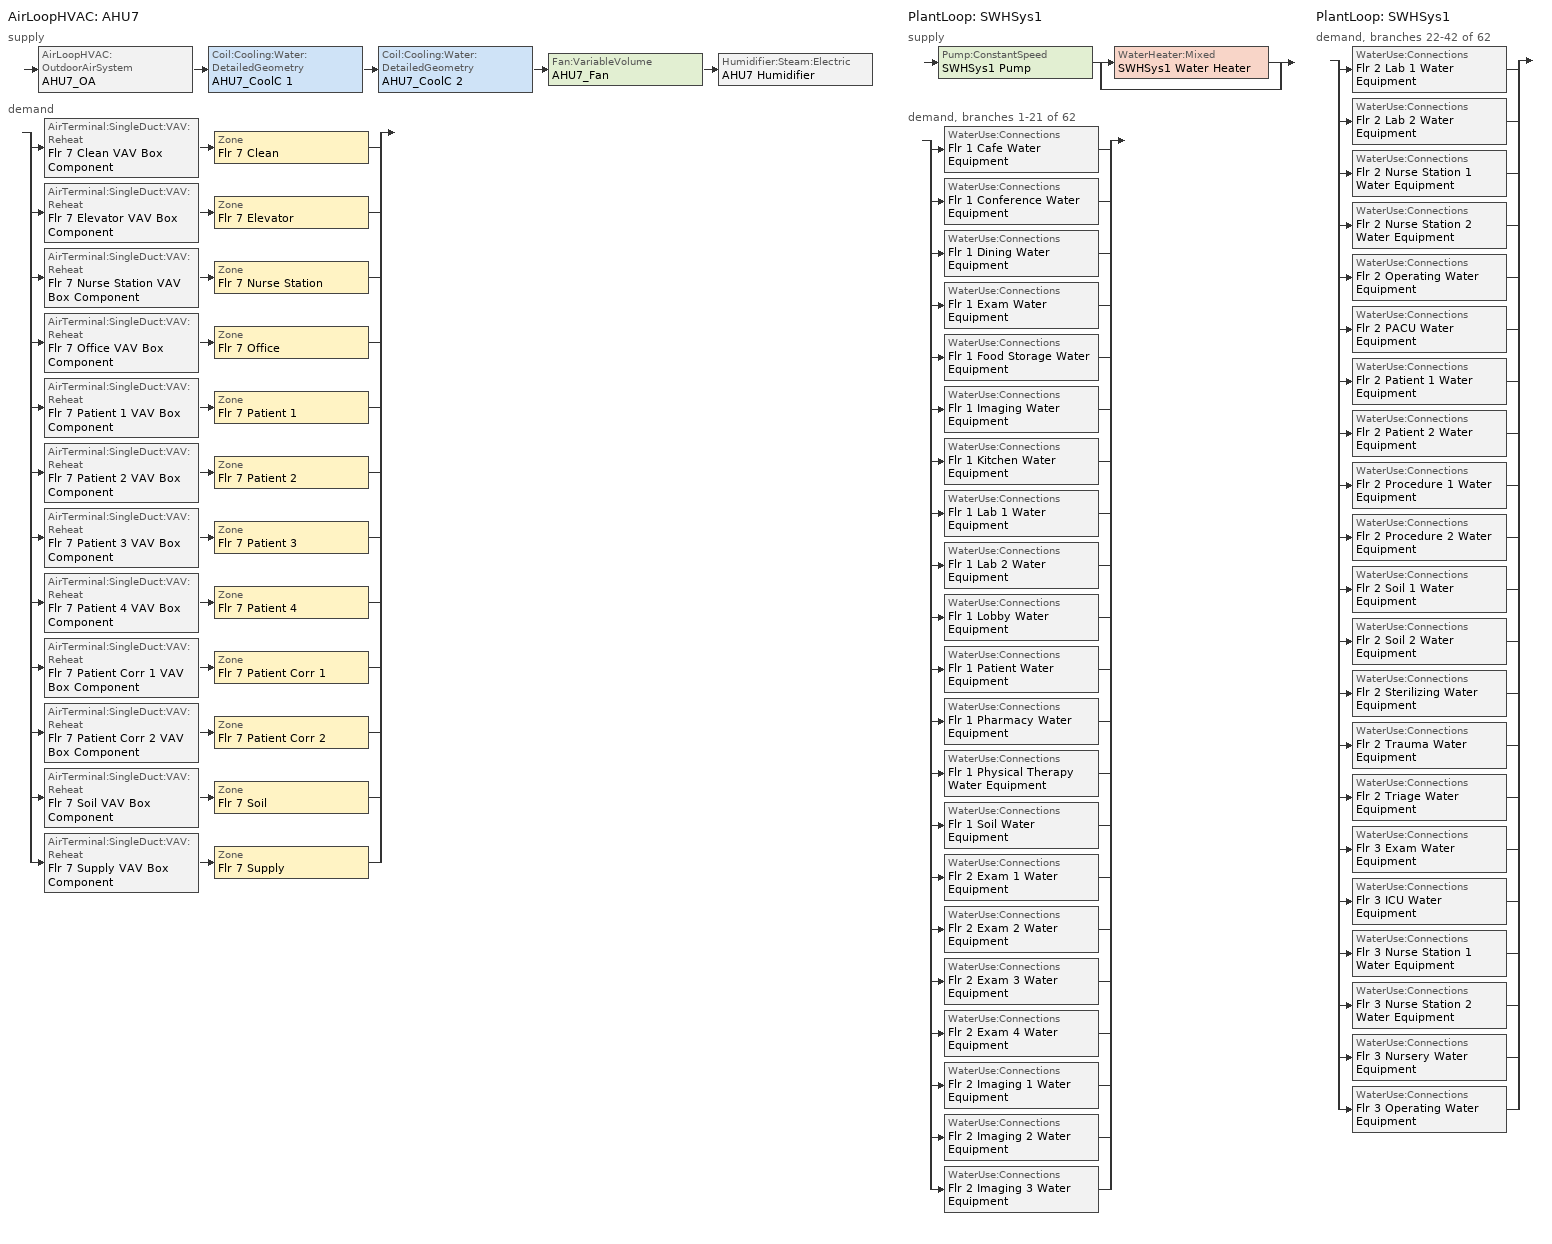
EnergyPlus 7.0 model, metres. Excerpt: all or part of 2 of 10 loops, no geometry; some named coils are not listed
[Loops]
AirLoopHVAC 'AHU7'
 supply: AirLoopHVAC:OutdoorAirSystem 'AHU7_OA' > Coil:Cooling:Water:DetailedGeometry 'AHU7_CoolC 1' > Coil:Cooling:Water:DetailedGeometry 'AHU7_CoolC 2' > Fan:VariableVolume 'AHU7_Fan' > Humidifier:Steam:Electric 'AHU7 Humidifier'
 demand: split
  | AirTerminal:SingleDuct:VAV:Reheat 'Flr 7 Clean VAV Box Component' > Zone 'Flr 7 Clean'
  | AirTerminal:SingleDuct:VAV:Reheat 'Flr 7 Elevator VAV Box Component' > Zone 'Flr 7 Elevator'
  | AirTerminal:SingleDuct:VAV:Reheat 'Flr 7 Nurse Station VAV Box Component' > Zone 'Flr 7 Nurse Station'
  | AirTerminal:SingleDuct:VAV:Reheat 'Flr 7 Office VAV Box Component' > Zone 'Flr 7 Office'
  | AirTerminal:SingleDuct:VAV:Reheat 'Flr 7 Patient 1 VAV Box Component' > Zone 'Flr 7 Patient 1'
  | AirTerminal:SingleDuct:VAV:Reheat 'Flr 7 Patient 2 VAV Box Component' > Zone 'Flr 7 Patient 2'
  | AirTerminal:SingleDuct:VAV:Reheat 'Flr 7 Patient 3 VAV Box Component' > Zone 'Flr 7 Patient 3'
  | AirTerminal:SingleDuct:VAV:Reheat 'Flr 7 Patient 4 VAV Box Component' > Zone 'Flr 7 Patient 4'
  | AirTerminal:SingleDuct:VAV:Reheat 'Flr 7 Patient Corr 1 VAV Box Component' > Zone 'Flr 7 Patient Corr 1'
  | AirTerminal:SingleDuct:VAV:Reheat 'Flr 7 Patient Corr 2 VAV Box Component' > Zone 'Flr 7 Patient Corr 2'
  | AirTerminal:SingleDuct:VAV:Reheat 'Flr 7 Soil VAV Box Component' > Zone 'Flr 7 Soil'
  | AirTerminal:SingleDuct:VAV:Reheat 'Flr 7 Supply VAV Box Component' > Zone 'Flr 7 Supply'
PlantLoop 'SWHSys1'
 supply: Pump:ConstantSpeed 'SWHSys1 Pump' > split
  | WaterHeater:Mixed 'SWHSys1 Water Heater'
  | bypass
 demand, branches 1-21 of 62: split
  | WaterUse:Connections 'Flr 1 Cafe Water Equipment'
  | WaterUse:Connections 'Flr 1 Conference Water Equipment'
  | WaterUse:Connections 'Flr 1 Dining Water Equipment'
  | WaterUse:Connections 'Flr 1 Exam Water Equipment'
  | WaterUse:Connections 'Flr 1 Food Storage Water Equipment'
  | WaterUse:Connections 'Flr 1 Imaging Water Equipment'
  | WaterUse:Connections 'Flr 1 Kitchen Water Equipment'
  | WaterUse:Connections 'Flr 1 Lab 1 Water Equipment'
  | WaterUse:Connections 'Flr 1 Lab 2 Water Equipment'
  | WaterUse:Connections 'Flr 1 Lobby Water Equipment'
  | WaterUse:Connections 'Flr 1 Patient Water Equipment'
  | WaterUse:Connections 'Flr 1 Pharmacy Water Equipment'
  | WaterUse:Connections 'Flr 1 Physical Therapy Water Equipment'
  | WaterUse:Connections 'Flr 1 Soil Water Equipment'
  | WaterUse:Connections 'Flr 2 Exam 1 Water Equipment'
  | WaterUse:Connections 'Flr 2 Exam 2 Water Equipment'
  | WaterUse:Connections 'Flr 2 Exam 3 Water Equipment'
  | WaterUse:Connections 'Flr 2 Exam 4 Water Equipment'
  | WaterUse:Connections 'Flr 2 Imaging 1 Water Equipment'
  | WaterUse:Connections 'Flr 2 Imaging 2 Water Equipment'
  | WaterUse:Connections 'Flr 2 Imaging 3 Water Equipment'
PlantLoop 'SWHSys1'
 demand, branches 22-42 of 62: split
  | WaterUse:Connections 'Flr 2 Lab 1 Water Equipment'
  | WaterUse:Connections 'Flr 2 Lab 2 Water Equipment'
  | WaterUse:Connections 'Flr 2 Nurse Station 1 Water Equipment'
  | WaterUse:Connections 'Flr 2 Nurse Station 2 Water Equipment'
  | WaterUse:Connections 'Flr 2 Operating Water Equipment'
  | WaterUse:Connections 'Flr 2 PACU Water Equipment'
  | WaterUse:Connections 'Flr 2 Patient 1 Water Equipment'
  | WaterUse:Connections 'Flr 2 Patient 2 Water Equipment'
  | WaterUse:Connections 'Flr 2 Procedure 1 Water Equipment'
  | WaterUse:Connections 'Flr 2 Procedure 2 Water Equipment'
  | WaterUse:Connections 'Flr 2 Soil 1 Water Equipment'
  | WaterUse:Connections 'Flr 2 Soil 2 Water Equipment'
  | WaterUse:Connections 'Flr 2 Sterilizing Water Equipment'
  | WaterUse:Connections 'Flr 2 Trauma Water Equipment'
  | WaterUse:Connections 'Flr 2 Triage Water Equipment'
  | WaterUse:Connections 'Flr 3 Exam Water Equipment'
  | WaterUse:Connections 'Flr 3 ICU Water Equipment'
  | WaterUse:Connections 'Flr 3 Nurse Station 1 Water Equipment'
  | WaterUse:Connections 'Flr 3 Nurse Station 2 Water Equipment'
  | WaterUse:Connections 'Flr 3 Nursery Water Equipment'
  | WaterUse:Connections 'Flr 3 Operating Water Equipment'
[Sizing:Zone] Zone Cooling Design Supply Air Temperature {C}=14; Zone Heating Design Supply Air Temperature {C}=30; Zone Cooling Design Supply Air Humidity Ratio {kg-H20/kg-air}=0.0085; Zone Heating Design Supply Air Humidity Ratio {kg-H20/kg-air}=0.008; Cooling Minimum Air Flow Fraction=0; Heating Design Air Flow Method {Flow/Zone | DesignDay}=DesignDay; Heating Design Air Flow Rate=0; Design Zone Air Distribution Effectiveness in Cooling Mode=1; Design Zone Air Distribution Effectiveness in Heating Mode=1
Name | Design Specification Outdoor Air Object | Cooling Design Air Flow Method {Flow/Zone | DesignDay | DesignDayWithLimit} | Cooling Minimum Air Flow
Flr 7 Clean | Flr 7 Clean OA Design Spec | DesignDayWithLimit | 0.137258
Flr 7 Elevator | Flr 7 Elevator OA Design Spec | DesignDay
Flr 7 Nurse Station | Flr 7 Nurse Station OA Design Spec | DesignDay
Flr 7 Office | Flr 7 Office OA Design Spec | DesignDay
Flr 7 Patient 1 | Flr 7 Patient 1 OA Design Spec | DesignDayWithLimit | 0.786579
Flr 7 Patient 2 | Flr 7 Patient 2 OA Design Spec | DesignDayWithLimit | 0.786579
Flr 7 Patient 3 | Flr 7 Patient 3 OA Design Spec | DesignDayWithLimit | 0.621397
Flr 7 Patient 4 | Flr 7 Patient 4 OA Design Spec | DesignDayWithLimit | 0.621397
Flr 7 Patient Corr 1 | Flr 7 Patient Corr 1 OA Design Spec | DesignDayWithLimit | 0.431373
Flr 7 Patient Corr 2 | Flr 7 Patient Corr 2 OA Design Spec | DesignDayWithLimit | 0.431373
Flr 7 Soil | Flr 7 Soil OA Design Spec | DesignDayWithLimit | 0.746464
Flr 7 Supply | Flr 7 Supply OA Design Spec | DesignDayWithLimit | 0.949432
[DesignSpecification:OutdoorAir] Outdoor Air Flow Air Changes per Hour {1/hr}=0
Name | Outdoor Air Method | Outdoor Air Flow Per Person {m3/s-person} | Outdoor Air Flow Per Zone Floor Area {m3/s-m2} | Outdoor Air Flow Per Zone {m3/s}
Flr 7 Clean OA Design Spec; Flr 7 Elevator OA Design Spec; Flr 7 Nurse Station OA Design Spec; Flr 7 Office OA Design Spec; Flr 7 Soil OA Design Spec | Sum | 0.00236 | 0.000305 | 0
Flr 7 Patient 1 OA Design Spec; Flr 7 Patient 2 OA Design Spec | Flow/Zone | 0 | 0 | 0.707921
Flr 7 Patient 3 OA Design Spec; Flr 7 Patient 4 OA Design Spec | Flow/Zone | 0 | 0 | 0.559258
Flr 7 Patient Corr 1 OA Design Spec; Flr 7 Patient Corr 2 OA Design Spec | Flow/Zone | 0 | 0 | 0.0947534
Flr 7 Supply OA Design Spec | Flow/Zone | 0 | 0 | 0.208549
[ZoneControl:Thermostat] Control Type Schedule=Dual Zone Control Type Sched
Name | Zone | Control 1
Flr 7 Clean Thermostat | Flr 7 Clean | Flr 7 Clean DualSPSched
Flr 7 Elevator Thermostat | Flr 7 Elevator | Flr 7 Elevator DualSPSched
Flr 7 Nurse Station Thermostat | Flr 7 Nurse Station | Flr 7 Nurse Station DualSPSched
Flr 7 Office Thermostat | Flr 7 Office | Flr 7 Office DualSPSched
Flr 7 Patient 1 Thermostat | Flr 7 Patient 1 | Flr 7 Patient 1 DualSPSched
Flr 7 Patient 2 Thermostat | Flr 7 Patient 2 | Flr 7 Patient 2 DualSPSched
Flr 7 Patient 3 Thermostat | Flr 7 Patient 3 | Flr 7 Patient 3 DualSPSched
Flr 7 Patient 4 Thermostat | Flr 7 Patient 4 | Flr 7 Patient 4 DualSPSched
Flr 7 Patient Corr 1 Thermostat | Flr 7 Patient Corr 1 | Flr 7 Patient Corr 1 DualSPSched
Flr 7 Patient Corr 2 Thermostat | Flr 7 Patient Corr 2 | Flr 7 Patient Corr 2 DualSPSched
Flr 7 Soil Thermostat | Flr 7 Soil | Flr 7 Soil DualSPSched
Flr 7 Supply Thermostat | Flr 7 Supply | Flr 7 Supply DualSPSched
[ThermostatSetpoint:DualSetpoint]
Name | Heating Setpoint Temperature Schedule | Cooling Setpoint Temperature Schedule
Flr 7 Clean DualSPSched; Flr 7 Elevator DualSPSched; Flr 7 Nurse Station DualSPSched; Flr 7 Patient 1 DualSPSched; Flr 7 Patient 2 DualSPSched; Flr 7 Patient 3 DualSPSched; Flr 7 Patient 4 DualSPSched; Flr 7 Patient Corr 1 DualSPSched; Flr 7 Patient Corr 2 DualSPSched; Flr 7 Soil DualSPSched; Flr 7 Supply DualSPSched | Heating_Tstat_24_7 | Cooling_Tstat_24_7
Flr 7 Office DualSPSched | Heating_Tstat_Office | Cooling_Tstat_Office
[Zone equipment]
Flr 7 Clean: Flr 7 Clean VAV Box Component
Flr 7 Elevator: Flr 7 Elevator VAV Box Component
Flr 7 Nurse Station: Flr 7 Nurse Station VAV Box Component
Flr 7 Office: Flr 7 Office VAV Box Component
Flr 7 Patient 1: Flr 7 Patient 1 VAV Box Component
Flr 7 Patient 2: Flr 7 Patient 2 VAV Box Component
Flr 7 Patient 3: Flr 7 Patient 3 VAV Box Component
Flr 7 Patient 4: Flr 7 Patient 4 VAV Box Component
Flr 7 Patient Corr 1: Flr 7 Patient Corr 1 VAV Box Component
Flr 7 Patient Corr 2: Flr 7 Patient Corr 2 VAV Box Component
Flr 7 Soil: Flr 7 Soil VAV Box Component, Flr 7 Soil Exhaust Fan 1
Flr 7 Supply: Flr 7 Supply VAV Box Component
[AirTerminal:SingleDuct:VAV:Reheat] Availability Schedule=ALWAYS_ON; Maximum Air Flow Rate {m3/s}=AUTOSIZE; Maximum Hot Water or Steam Flow Rate {m3/s}=AUTOSIZE; Minimum Hot Water or Steam Flow Rate {m3/s}=0; Convergence Tolerance=0.001; Damper Heating Action=Reverse; Maximum Flow per Zone Floor Area during Reheat {m3/s-m2}=AUTOCALCULATE; Maximum Flow Fraction During Reheat=AUTOCALCULATE; Maximum Reheat Air Temperature {C}=50
Name | Zone Minimum Air Flow Input Method | Minimum Air Flow Fraction Schedule | Reheat Coil | Constant Minimum Air Flow Fraction
Flr 7 Clean VAV Box Component | Scheduled | VAV_BOX_SCH | Flr 7 Clean VAV Box Reheat Coil
Flr 7 Elevator VAV Box Component | Constant |  | Flr 7 Elevator VAV Box Reheat Coil | 0.3
Flr 7 Nurse Station VAV Box Component | Constant |  | Flr 7 Nurse Station VAV Box Reheat Coil | 0.3
Flr 7 Office VAV Box Component | Constant |  | Flr 7 Office VAV Box Reheat Coil | 0.3
Flr 7 Patient 1 VAV Box Component | Constant |  | Flr 7 Patient 1 VAV Box Reheat Coil | 1
Flr 7 Patient 2 VAV Box Component | Constant |  | Flr 7 Patient 2 VAV Box Reheat Coil | 1
Flr 7 Patient 3 VAV Box Component | Constant |  | Flr 7 Patient 3 VAV Box Reheat Coil | 1
Flr 7 Patient 4 VAV Box Component | Constant |  | Flr 7 Patient 4 VAV Box Reheat Coil | 1
Flr 7 Patient Corr 1 VAV Box Component | Constant |  | Flr 7 Patient Corr 1 VAV Box Reheat Coil | 1
Flr 7 Patient Corr 2 VAV Box Component | Constant |  | Flr 7 Patient Corr 2 VAV Box Reheat Coil | 1
Flr 7 Soil VAV Box Component | Scheduled | VAV_BOX_SCH | Flr 7 Soil VAV Box Reheat Coil
Flr 7 Supply VAV Box Component | Scheduled | VAV_BOX_SCH | Flr 7 Supply VAV Box Reheat Coil
[WaterUse:Connections]
Name | Water Use Equipment 1
Flr 1 Cafe Water Equipment | Flr 1 Cafe Water Equipment
Flr 1 Conference Water Equipment | Flr 1 Conference Water Equipment
Flr 1 Dining Water Equipment | Flr 1 Dining Water Equipment
Flr 1 Exam Water Equipment | Flr 1 Exam Water Equipment
Flr 1 Food Storage Water Equipment | Flr 1 Food Storage Water Equipment
Flr 1 Imaging Water Equipment | Flr 1 Imaging Water Equipment
Flr 1 Kitchen Water Equipment | Flr 1 Kitchen Water Equipment
Flr 1 Lab 1 Water Equipment | Flr 1 Lab 1 Water Equipment
Flr 1 Lab 2 Water Equipment | Flr 1 Lab 2 Water Equipment
Flr 1 Lobby Water Equipment | Flr 1 Lobby Water Equipment
Flr 1 Patient Water Equipment | Flr 1 Patient Water Equipment
Flr 1 Pharmacy Water Equipment | Flr 1 Pharmacy Water Equipment
Flr 1 Physical Therapy Water Equipment | Flr 1 Physical Therapy Water Equipment
Flr 1 Soil Water Equipment | Flr 1 Soil Water Equipment
Flr 2 Exam 1 Water Equipment | Flr 2 Exam 1 Water Equipment
Flr 2 Exam 2 Water Equipment | Flr 2 Exam 2 Water Equipment
Flr 2 Exam 3 Water Equipment | Flr 2 Exam 3 Water Equipment
Flr 2 Exam 4 Water Equipment | Flr 2 Exam 4 Water Equipment
Flr 2 Imaging 1 Water Equipment | Flr 2 Imaging 1 Water Equipment
Flr 2 Imaging 2 Water Equipment | Flr 2 Imaging 2 Water Equipment
Flr 2 Imaging 3 Water Equipment | Flr 2 Imaging 3 Water Equipment
Flr 2 Lab 1 Water Equipment | Flr 2 Lab 1 Water Equipment
Flr 2 Lab 2 Water Equipment | Flr 2 Lab 2 Water Equipment
Flr 2 Nurse Station 1 Water Equipment | Flr 2 Nurse Station 1 Water Equipment
Flr 2 Nurse Station 2 Water Equipment | Flr 2 Nurse Station 2 Water Equipment
Flr 2 Operating Water Equipment | Flr 2 Operating Water Equipment
Flr 2 PACU Water Equipment | Flr 2 PACU Water Equipment
Flr 2 Patient 1 Water Equipment | Flr 2 Patient 1 Water Equipment
Flr 2 Patient 2 Water Equipment | Flr 2 Patient 2 Water Equipment
Flr 2 Procedure 1 Water Equipment | Flr 2 Procedure 1 Water Equipment
Flr 2 Procedure 2 Water Equipment | Flr 2 Procedure 2 Water Equipment
Flr 2 Soil 1 Water Equipment | Flr 2 Soil 1 Water Equipment
Flr 2 Soil 2 Water Equipment | Flr 2 Soil 2 Water Equipment
Flr 2 Sterilizing Water Equipment | Flr 2 Sterilizing Water Equipment
Flr 2 Trauma Water Equipment | Flr 2 Trauma Water Equipment
Flr 2 Triage Water Equipment | Flr 2 Triage Water Equipment
Flr 3 Exam Water Equipment | Flr 3 Exam Water Equipment
Flr 3 ICU Water Equipment | Flr 3 ICU Water Equipment
Flr 3 Nurse Station 1 Water Equipment | Flr 3 Nurse Station 1 Water Equipment
Flr 3 Nurse Station 2 Water Equipment | Flr 3 Nurse Station 2 Water Equipment
Flr 3 Nursery Water Equipment | Flr 3 Nursery Water Equipment
Flr 3 Operating Water Equipment | Flr 3 Operating Water Equipment
[WaterUse:Equipment]
Name | Peak Flow Rate {m3/s} | Flow Rate Fraction Schedule | Target Temperature Schedule | Hot Water Supply Temperature Schedule Name  {C} | Zone | Sensible Fraction Schedule | Latent Fraction Schedule
Flr 1 Cafe Water Equipment | 0.000160163 | DINING_OCC_SCH | Flr 1 Cafe Water Equipment Temp Sched | Flr 1 Cafe Water Equipment Hot Supply Temp Sched | Flr 1 Cafe | Flr 1 Cafe Water Equipment Sensible fract sched | Flr 1 Cafe Water Equipment Latent fract sched
Flr 1 Conference Water Equipment | 6.14151e-05 | OFFICE_OCC_SCH | Flr 1 Conference Water Equipment Temp Sched | Flr 1 Conference Water Equipment Hot Supply Temp Sched | Flr 1 Conference | Flr 1 Conference Water Equipment Sensible fract sched | Flr 1 Conference Water Equipment Latent fract sched
Flr 1 Dining Water Equipment | 0.000137286 | DINING_OCC_SCH | Flr 1 Dining Water Equipment Temp Sched | Flr 1 Dining Water Equipment Hot Supply Temp Sched | Flr 1 Dining | Flr 1 Dining Water Equipment Sensible fract sched | Flr 1 Dining Water Equipment Latent fract sched
Flr 1 Exam Water Equipment | 5.25976e-06 | OFFICE_OCC_SCH | Flr 1 Exam Water Equipment Temp Sched | Flr 1 Exam Water Equipment Hot Supply Temp Sched | Flr 1 Exam | Flr 1 Exam Water Equipment Sensible fract sched | Flr 1 Exam Water Equipment Latent fract sched
Flr 1 Food Storage Water Equipment | 0.00013985 | KITCHEN_SWH_SCH | Flr 1 Food Storage Water Equipment Temp Sched | Flr 1 Food Storage Water Equipment Hot Supply Temp Sched | Flr 1 Food Storage | Flr 1 Food Storage Water Equipment Sensible fract sched | Flr 1 Food Storage Water Equipment Latent fract sched
Flr 1 Imaging Water Equipment | 6.05458e-06 | 24_7_OCC_SCH | Flr 1 Imaging Water Equipment Temp Sched | Flr 1 Imaging Water Equipment Hot Supply Temp Sched | Flr 1 Imaging | Flr 1 Imaging Water Equipment Sensible fract sched | Flr 1 Imaging Water Equipment Latent fract sched
Flr 1 Kitchen Water Equipment | 0.00013985 | KITCHEN_SWH_SCH | Flr 1 Kitchen Water Equipment Temp Sched | Flr 1 Kitchen Water Equipment Hot Supply Temp Sched | Flr 1 Kitchen | Flr 1 Kitchen Water Equipment Sensible fract sched | Flr 1 Kitchen Water Equipment Latent fract sched
Flr 1 Lab 1 Water Equipment | 7.96655e-06 | 24_7_OCC_SCH | Flr 1 Lab 1 Water Equipment Temp Sched | Flr 1 Lab 1 Water Equipment Hot Supply Temp Sched | Flr 1 Lab 1 | Flr 1 Lab 1 Water Equipment Sensible fract sched | Flr 1 Lab 1 Water Equipment Latent fract sched
Flr 1 Lab 2 Water Equipment | 1.9518e-05 | 24_7_OCC_SCH | Flr 1 Lab 2 Water Equipment Temp Sched | Flr 1 Lab 2 Water Equipment Hot Supply Temp Sched | Flr 1 Lab 2 | Flr 1 Lab 2 Water Equipment Sensible fract sched | Flr 1 Lab 2 Water Equipment Latent fract sched
Flr 1 Lobby Water Equipment | 1.49055e-05 | 24_7_OCC_SCH | Flr 1 Lobby Water Equipment Temp Sched | Flr 1 Lobby Water Equipment Hot Supply Temp Sched | Flr 1 Lobby | Flr 1 Lobby Water Equipment Sensible fract sched | Flr 1 Lobby Water Equipment Latent fract sched
Flr 1 Patient Water Equipment | 1.93478e-05 | PATIENT_SWH_SCH | Flr 1 Patient Water Equipment Temp Sched | Flr 1 Patient Water Equipment Hot Supply Temp Sched | Flr 1 Patient | Flr 1 Patient Water Equipment Sensible fract sched | Flr 1 Patient Water Equipment Latent fract sched
Flr 1 Pharmacy Water Equipment | 1.1979e-05 | 24_7_OCC_SCH | Flr 1 Pharmacy Water Equipment Temp Sched | Flr 1 Pharmacy Water Equipment Hot Supply Temp Sched | Flr 1 Pharmacy | Flr 1 Pharmacy Water Equipment Sensible fract sched | Flr 1 Pharmacy Water Equipment Latent fract sched
Flr 1 Physical Therapy Water Equipment | 9.82276e-06 | OFFICE_OCC_SCH | Flr 1 Physical Therapy Water Equipment Temp Sched | Flr 1 Physical Therapy Water Equipment Hot Supply Temp Sched | Flr 1 Physical Therapy | Flr 1 Physical Therapy Water Equipment Sensible fract sched | Flr 1 Physical Therapy Water Equipment Latent fract sched
Flr 1 Soil Water Equipment | 1.91197e-06 | 24_7_OCC_SCH | Flr 1 Soil Water Equipment Temp Sched | Flr 1 Soil Water Equipment Hot Supply Temp Sched | Flr 1 Soil | Flr 1 Soil Water Equipment Sensible fract sched | Flr 1 Soil Water Equipment Latent fract sched
Flr 2 Exam 1 Water Equipment | 8.36779e-06 | OFFICE_OCC_SCH | Flr 2 Exam 1 Water Equipment Temp Sched | Flr 2 Exam 1 Water Equipment Hot Supply Temp Sched | Flr 2 Exam 1 | Flr 2 Exam 1 Water Equipment Sensible fract sched | Flr 2 Exam 1 Water Equipment Latent fract sched
Flr 2 Exam 2 Water Equipment | 2.68965e-06 | OFFICE_OCC_SCH | Flr 2 Exam 2 Water Equipment Temp Sched | Flr 2 Exam 2 Water Equipment Hot Supply Temp Sched | Flr 2 Exam 2 | Flr 2 Exam 2 Water Equipment Sensible fract sched | Flr 2 Exam 2 Water Equipment Latent fract sched
Flr 2 Exam 3 Water Equipment | 8.06894e-06 | OFFICE_OCC_SCH | Flr 2 Exam 3 Water Equipment Temp Sched | Flr 2 Exam 3 Water Equipment Hot Supply Temp Sched | Flr 2 Exam 3 | Flr 2 Exam 3 Water Equipment Sensible fract sched | Flr 2 Exam 3 Water Equipment Latent fract sched
Flr 2 Exam 4 Water Equipment | 7.96933e-06 | OFFICE_OCC_SCH | Flr 2 Exam 4 Water Equipment Temp Sched | Flr 2 Exam 4 Water Equipment Hot Supply Temp Sched | Flr 2 Exam 4 | Flr 2 Exam 4 Water Equipment Sensible fract sched | Flr 2 Exam 4 Water Equipment Latent fract sched
Flr 2 Imaging 1 Water Equipment | 9.20136e-06 | 24_7_OCC_SCH | Flr 2 Imaging 1 Water Equipment Temp Sched | Flr 2 Imaging 1 Water Equipment Hot Supply Temp Sched | Flr 2 Imaging 1 | Flr 2 Imaging 1 Water Equipment Sensible fract sched | Flr 2 Imaging 1 Water Equipment Latent fract sched
Flr 2 Imaging 2 Water Equipment | 1.35431e-05 | 24_7_OCC_SCH | Flr 2 Imaging 2 Water Equipment Temp Sched | Flr 2 Imaging 2 Water Equipment Hot Supply Temp Sched | Flr 2 Imaging 2 | Flr 2 Imaging 2 Water Equipment Sensible fract sched | Flr 2 Imaging 2 Water Equipment Latent fract sched
Flr 2 Imaging 3 Water Equipment | 1.59331e-05 | 24_7_OCC_SCH | Flr 2 Imaging 3 Water Equipment Temp Sched | Flr 2 Imaging 3 Water Equipment Hot Supply Temp Sched | Flr 2 Imaging 3 | Flr 2 Imaging 3 Water Equipment Sensible fract sched | Flr 2 Imaging 3 Water Equipment Latent fract sched
Flr 2 Lab 1 Water Equipment | 9.08187e-06 | 24_7_OCC_SCH | Flr 2 Lab 1 Water Equipment Temp Sched | Flr 2 Lab 1 Water Equipment Hot Supply Temp Sched | Flr 2 Lab 1 | Flr 2 Lab 1 Water Equipment Sensible fract sched | Flr 2 Lab 1 Water Equipment Latent fract sched
Flr 2 Lab 2 Water Equipment | 1.35431e-05 | 24_7_OCC_SCH | Flr 2 Lab 2 Water Equipment Temp Sched | Flr 2 Lab 2 Water Equipment Hot Supply Temp Sched | Flr 2 Lab 2 | Flr 2 Lab 2 Water Equipment Sensible fract sched | Flr 2 Lab 2 Water Equipment Latent fract sched
Flr 2 Nurse Station 1 Water Equipment | 1.28774e-06 | 24_7_OCC_SCH | Flr 2 Nurse Station 1 Water Equipment Temp Sched | Flr 2 Nurse Station 1 Water Equipment Hot Supply Temp Sched | Flr 2 Nurse Station 1 | Flr 2 Nurse Station 1 Water Equipment Sensible fract sched | Flr 2 Nurse Station 1 Water Equipment Latent fract sched
Flr 2 Nurse Station 2 Water Equipment | 3.99299e-06 | 24_7_OCC_SCH | Flr 2 Nurse Station 2 Water Equipment Temp Sched | Flr 2 Nurse Station 2 Water Equipment Hot Supply Temp Sched | Flr 2 Nurse Station 2 | Flr 2 Nurse Station 2 Water Equipment Sensible fract sched | Flr 2 Nurse Station 2 Water Equipment Latent fract sched
Flr 2 Operating Water Equipment | 0.000128353 | 24_7_OCC_SCH | Flr 2 Operating Water Equipment Temp Sched | Flr 2 Operating Water Equipment Hot Supply Temp Sched | Flr 2 Operating | Flr 2 Operating Water Equipment Sensible fract sched | Flr 2 Operating Water Equipment Latent fract sched
Flr 2 PACU Water Equipment | 8.06894e-06 | 24_7_OCC_SCH | Flr 2 PACU Water Equipment Temp Sched | Flr 2 PACU Water Equipment Hot Supply Temp Sched | Flr 2 PACU | Flr 2 PACU Water Equipment Sensible fract sched | Flr 2 PACU Water Equipment Latent fract sched
Flr 2 Patient 1 Water Equipment | 1.93478e-05 | PATIENT_SWH_SCH | Flr 2 Patient 1 Water Equipment Temp Sched | Flr 2 Patient 1 Water Equipment Hot Supply Temp Sched | Flr 2 Patient 1 | Flr 2 Patient 1 Water Equipment Sensible fract sched | Flr 2 Patient 1 Water Equipment Latent fract sched
Flr 2 Patient 2 Water Equipment | 1.93478e-05 | PATIENT_SWH_SCH | Flr 2 Patient 2 Water Equipment Temp Sched | Flr 2 Patient 2 Water Equipment Hot Supply Temp Sched | Flr 2 Patient 2 | Flr 2 Patient 2 Water Equipment Sensible fract sched | Flr 2 Patient 2 Water Equipment Latent fract sched
Flr 2 Procedure 1 Water Equipment | 1.00379e-05 | OFFICE_OCC_SCH | Flr 2 Procedure 1 Water Equipment Temp Sched | Flr 2 Procedure 1 Water Equipment Hot Supply Temp Sched | Flr 2 Procedure 1 | Flr 2 Procedure 1 Water Equipment Sensible fract sched | Flr 2 Procedure 1 Water Equipment Latent fract sched
Flr 2 Procedure 2 Water Equipment | 5.41725e-06 | OFFICE_OCC_SCH | Flr 2 Procedure 2 Water Equipment Temp Sched | Flr 2 Procedure 2 Water Equipment Hot Supply Temp Sched | Flr 2 Procedure 2 | Flr 2 Procedure 2 Water Equipment Sensible fract sched | Flr 2 Procedure 2 Water Equipment Latent fract sched
Flr 2 Soil 1 Water Equipment | 1.92392e-06 | 24_7_OCC_SCH | Flr 2 Soil 1 Water Equipment Temp Sched | Flr 2 Soil 1 Water Equipment Hot Supply Temp Sched | Flr 2 Soil 1 | Flr 2 Soil 1 Water Equipment Sensible fract sched | Flr 2 Soil 1 Water Equipment Latent fract sched
Flr 2 Soil 2 Water Equipment | 1.27465e-06 | 24_7_OCC_SCH | Flr 2 Soil 2 Water Equipment Temp Sched | Flr 2 Soil 2 Water Equipment Hot Supply Temp Sched | Flr 2 Soil 2 | Flr 2 Soil 2 Water Equipment Sensible fract sched | Flr 2 Soil 2 Water Equipment Latent fract sched
Flr 2 Sterilizing Water Equipment | 0 | 24_7_OCC_SCH | Flr 2 Sterilizing Water Equipment Temp Sched | Flr 2 Sterilizing Water Equipment Hot Supply Temp Sched | Flr 2 Sterilizing | Flr 2 Sterilizing Water Equipment Sensible fract sched | Flr 2 Sterilizing Water Equipment Latent fract sched
Flr 2 Trauma Water Equipment | 1.78451e-05 | 24_7_OCC_SCH | Flr 2 Trauma Water Equipment Temp Sched | Flr 2 Trauma Water Equipment Hot Supply Temp Sched | Flr 2 Trauma | Flr 2 Trauma Water Equipment Sensible fract sched | Flr 2 Trauma Water Equipment Latent fract sched
Flr 2 Triage Water Equipment | 3.48537e-06 | 24_7_OCC_SCH | Flr 2 Triage Water Equipment Temp Sched | Flr 2 Triage Water Equipment Hot Supply Temp Sched | Flr 2 Triage | Flr 2 Triage Water Equipment Sensible fract sched | Flr 2 Triage Water Equipment Latent fract sched
Flr 3 Exam Water Equipment | 5.3793e-06 | OFFICE_OCC_SCH | Flr 3 Exam Water Equipment Temp Sched | Flr 3 Exam Water Equipment Hot Supply Temp Sched | Flr 3 Exam | Flr 3 Exam Water Equipment Sensible fract sched | Flr 3 Exam Water Equipment Latent fract sched
Flr 3 ICU Water Equipment | 4.1839e-06 | 24_7_OCC_SCH | Flr 3 ICU Water Equipment Temp Sched | Flr 3 ICU Water Equipment Hot Supply Temp Sched | Flr 3 ICU | Flr 3 ICU Water Equipment Sensible fract sched | Flr 3 ICU Water Equipment Latent fract sched
Flr 3 Nurse Station 1 Water Equipment | 3.00273e-06 | 24_7_OCC_SCH | Flr 3 Nurse Station 1 Water Equipment Temp Sched | Flr 3 Nurse Station 1 Water Equipment Hot Supply Temp Sched | Flr 3 Nurse Station 1 | Flr 3 Nurse Station 1 Water Equipment Sensible fract sched | Flr 3 Nurse Station 1 Water Equipment Latent fract sched
Flr 3 Nurse Station 2 Water Equipment | 2.3958e-06 | 24_7_OCC_SCH | Flr 3 Nurse Station 2 Water Equipment Temp Sched | Flr 3 Nurse Station 2 Water Equipment Hot Supply Temp Sched | Flr 3 Nurse Station 2 | Flr 3 Nurse Station 2 Water Equipment Sensible fract sched | Flr 3 Nurse Station 2 Water Equipment Latent fract sched
Flr 3 Nursery Water Equipment | 1.97241e-06 | 24_7_OCC_SCH | Flr 3 Nursery Water Equipment Temp Sched | Flr 3 Nursery Water Equipment Hot Supply Temp Sched | Flr 3 Nursery | Flr 3 Nursery Water Equipment Sensible fract sched | Flr 3 Nursery Water Equipment Latent fract sched
Flr 3 Operating Water Equipment | 1.19862e-05 | 24_7_OCC_SCH | Flr 3 Operating Water Equipment Temp Sched | Flr 3 Operating Water Equipment Hot Supply Temp Sched | Flr 3 Operating | Flr 3 Operating Water Equipment Sensible fract sched | Flr 3 Operating Water Equipment Latent fract sched
[Fan:ZoneExhaust]
Flr 7 Soil Exhaust Fan 1: Availability Schedule=Hours_of_operation; Fan Efficiency=0.5; Pressure Rise {Pa}=187; Maximum Flow Rate {m3/s} [*******]=0.7079
[AirLoopHVAC]
AHU7: Design Supply Air Flow Rate {m3/s}=AUTOSIZE
[Controller:WaterCoil] Control Variable {Temperature | HumidityRatio | TemperatureAndHumidityRatio | Flow}=TemperatureAndHumidityRatio; Action {Normal | Reverse}=Reverse; Actuator Variable {Flow}=Flow; Maximum Actuated Flow {m3/s}=AUTOSIZE; Minimum Actuated Flow {m3/s}=0
AHU7_CoolC 1_Controller; AHU7_CoolC 2_Controller
[SetpointManager:Warmest]
AHU7 SAT Setpoint: Control Variable { Temperature | Others}=Temperature; HVAC Air Loop=AHU7; Minimum Setpoint Temperature {deg C}=12.8; Maximum Setpoint Temperature {deg C}=20; Strategy {MaximumTemperature | Others}=MaximumTemperature; Setpoint Node or NodeList=AHU7 Supply Equipment Outlet Node
[SetpointManager:SingleZone:Humidity:Maximum]
Name | Setpoint Node or NodeList
AHU7_CoolC 1 HUMRAT Setpoint | AHU7_CoolC 1-AHU7_CoolC 2Node
AHU7_CoolC 2 HUMRAT Setpoint | AHU7_CoolC 2-AHU7_FanNode
[SetpointManager:MixedAir]
Name | Control Variable {Temperature} | Setpoint Node or NodeList | Control Variable
AHU7_CoolC 1 SAT Manager | Temperature | AHU7_CoolC 1-AHU7_CoolC 2Node
AHU7_CoolC 2 SAT Manager | Temperature | AHU7_CoolC 2-AHU7_FanNode
AHU7 ERV Mixed Air Temp Manager |  | AHU7_OAOutside Air Heat Recovery-AHU7_OA_HeatC 1Node | Temperature
[SetpointManager:SingleZone:Humidity:Minimum]
AHU7 Humidifier HUMRAT Setpoint: Setpoint Node or NodeList=AHU7 Supply Equipment Outlet Node
[Sizing:System]
AHU7: Type Of Load To Size On=SENSIBLE; Design Outdoor Air Flow Rate {m3/s}=AUTOSIZE; Minimum System Air Flow Ratio=1; Preheat Design Temperature {C}=7; Preheat Design Humidity Ratio {kg-H2O/kg-air}=0.008; Precool Design Temperature {C}=12.8; Precool Design Humidity Ratio {kg-H2O/kg-air}=0.008; Central Cooling Design Supply Air Temperature {C}=12.8; Central Heating Design Supply Air Temperature {C}=12.8; Sizing Option {Coincident | NonCoincident}=NonCoincident; 100% Outdoor Air in Cooling {Yes | No}=No; 100% Outdoor Air in Heating {Yes | No}=No; Central Cooling Design Supply Air Humidity Ratio {kg-H2O/kg-air}=0.0085; Central Heating Design Supply Air Humidity Ratio {kg-H2O/kg-air}=0.008; Cooling Design Air Flow Method=DesignDay; Cooling Design Air Flow Rate {m3/s}=0; Heating Design Air Flow Method=DesignDay; Heating Design Air Flow Rate {m3/s}=0; System Outdoor Air Method { ZoneSum | VentilationRateProcedure }=VentilationRateProcedure
[SetpointManager:Scheduled]
SWHSys1 Loop Setpoint Manager: Control Variable {TEMP}=Temperature; Schedule=SWHSys1-Loop-Temp-Schedule; Setpoint Node=SWHSys1 Supply Outlet Node
[Controller:OutdoorAir]
AHU7_OA_Controller: Minimum Outdoor Air Flow Rate {m3/s}=0; Maximum Outdoor Air Flow Rate {m3/s}=AUTOSIZE; Economizer Control Type=NoEconomizer; Economizer Control Action Type=ModulateFlow; Economizer Maximum Limit Dry-Bulb Temperature {C}=28; Economizer Maximum Limit Enthalpy {J/kg}=64000; Economizer Minimum Limit Dry-Bulb Temperature {C}=-100; Lockout Type=NoLockout; Minimum Limit Type=FixedMinimum; Minimum Outdoor Air Schedule=MinOA_Sched; High Humidity Control=No; Heat Recovery Bypass Control Type=BypassWhenOAFlowGreaterThanMinimum
[Coil:Cooling:Water:DetailedGeometry] Availability Schedule=ALWAYS_ON; Maximum Water Flow Rate {m3/s}=AUTOSIZE; Tube Outside Surface Area  {m2}=AUTOSIZE; Total Tube Inside Area {m2}=AUTOSIZE; Fin Surface Area {m2}=AUTOSIZE; Minimum Airflow Area {m2}=AUTOSIZE; Coil Depth {m}=AUTOSIZE; Fin Diameter {m}=AUTOSIZE; Fin Thickness {m}=0.0015; Tube Inside Diameter  {m}=0.01445; Tube Outside Diameter {m}=0.0159; Tube Thermal Conductivity {W/m-K}=386; Fin Thermal Conductivity {W/m-K}=204; Fin Spacing {m}=0.0018; Tube Depth Spacing {m}=0.026; Number of Tube Rows=6; Number of Tubes per Row=AUTOSIZE
AHU7_CoolC 1; AHU7_CoolC 2
[Fan:VariableVolume]
AHU7_Fan: Availability Schedule=HVACOperationSchd; Fan Efficiency=0.7; Pressure Rise {Pa}=1620; Maximum Flow Rate {m3/s}=AUTOSIZE; Fan Power Minimum Flow Rate Input Method {Fraction | FixedFlowRate}=Fraction; Fan Power Minimum Flow Fraction=0.6; Motor Efficiency=0.95; Motor In Airstream Fraction=1; Fan Coefficient 1=0.0407599; Fan Coefficient 2=0.088045; Fan Coefficient 3=-0.0729261; Fan Coefficient 4=0.94374; Fan Coefficient 5=0
[Humidifier:Steam:Electric]
AHU7 Humidifier: Availability Schedule=ALWAYS_ON; Rated Capacity m3/s=0.000372; Rated Power W=1000000; Rated Fan Power W=0; Standby Power W=0
[PlantLoop]
SWHSys1: Fluid Type {WATER}=Water; Loop Equipment Operation Scheme=SWHSys1 Loop Operation Scheme List; Maximum Loop Temperature {C}=60; Minimum Loop Temperature {C}=10; Maximum Loop Flow Rate {m3/s}=AUTOSIZE; Minimum Loop Flow Rate {m3/s}=0; Loop Volume {m3}=AUTOSIZE; Load Distribution Scheme {OPTIMAL | SEQUENTIAL}=Optimal
[Sizing:Plant]
SWHSys1: Loop Type {COOLING | HEATING}=Heating; Design Loop Exit Temperature {C}=60; Design Loop Temperature Difference {C}=5
[PlantEquipmentOperationSchemes]
SWHSys1 Loop Operation Scheme List: Control Scheme 1 Object Type {*******}=PlantEquipmentOperation:HeatingLoad; Control Scheme 1=SWHSys1 Operation Scheme; Control Scheme 1 Schedule=PlantOnSched
[PlantEquipmentOperation:HeatingLoad]
SWHSys1 Operation Scheme: Load Range 1 Lower Limit {W}=0; Load Range 1 Upper Limit {W}=1000000000000000; Priority Control 1 Equipment List=SWHSys1 Equipment List
[PlantEquipmentList]
SWHSys1 Equipment List: SWHSys1 Water Heater
[Pump:ConstantSpeed]
SWHSys1 Pump: Rated Flow Rate {m3/s}=AUTOSIZE; Rated Pump Head {Pa} [179352 Pa = 60 ft]=119563; Rated Power Consumption {W}=AUTOSIZE; Motor Efficiency=0.8; Fraction of Motor Inefficiencies to Fluid Stream=0; Pump Control Type {Continuous | Intermittent}=Intermittent
[WaterHeater:Mixed]
SWHSys1 Water Heater: Tank Volume {m3}=3; Setpoint Temperature Schedule=SWHSys1 Water Heater Setpoint Temperature Schedule Name; Deadband Temperature Difference {deltaC}=2; Maximum Temperature Limit {C}=82.2222; Heater Control Type {Cycle | Modulate}=Cycle; Heater Maximum Capacity {W}=845000; Heater Fuel Type=NATURALGAS; Heater Thermal Efficiency=0.9; Off Cycle Parasitic Fuel Consumption Rate {W}=20; Off Cycle Parasitic Fuel Type=NATURALGAS; Off Cycle Parasitic Heat Fraction To Tank=0.9; On Cycle Parasitic Fuel Type=NATURALGAS; Ambient Temperature Indicator {Schedule | Zone | Outdoors}=SCHEDULE; Ambient Temperature Schedule=SWHSys1 Water Heater Ambient Temperature Schedule Name; Off Cycle Loss Coefficient to Ambient Temperature {W/K}=6; On Cycle Loss Coefficient to Ambient Temperature {W/K}=6; Use Side Effectiveness=1; Source Side Effectiveness=1; Use Side Design Flow Rate=AUTOSIZE; Source Side Design Flow Rate=AUTOSIZE; Indirect Water Heater Recovery Time=1.5
[Schedule:Compact]
Office_Occ_Sch: Fraction, Through: 12/31, For: SummerDesignDay, Until: 06:00, 0, Until: 22:00, 1, Until: 24:00, 0.05, For: WinterDesignDay, Until: 24:00, 0, For: Weekdays, Until: 05:00, 0, Until: 06:00, 0.1, Until: 07:00, 0.2, Until: 12:00, 0.95, Until: 13:00, 0.5, Until: 17:00, 0.95, Until: 19:00, 0.3, Until: 20:00, 0.1, Until: 24:00, 0.05, For: Saturday, Until: 06:00, 0, Until: 08:00, 0.1, Until: 12:00, 0.3, Until: 17:00, 0.1, Until: 24:00, 0, For: AllOtherDays, Until: 24:00, 0
24_7_Occ_Sch: Fraction, Through: 12/31, For: WinterDesignDay, Until: 24:00, 0, For: AllOtherDays, Until: 04:00, 0.4, Until: 06:00, 0.65, Until: 18:00, 0.9, Until: 22:00, 0.65, Until: 24:00, 0.4
Patient_SWH_Sch: Fraction, Through: 12/31, For: WinterDesignDay, Until: 24:00, 0, For: AllOtherDays, Until: 05:00, 0.0133, Until: 06:00, 0.0167, Until: 07:00, 0.02, Until: 09:00, 0.0267, Until: 11:00, 0.15, Until: 12:00, 0.0267, Until: 16:00, 0.0333, Until: 17:00, 0.15, Until: 18:00, 0.0533, Until: 19:00, 0.0467, Until: 20:00, 0.0333, Until: 21:00, 0.03, Until: 22:00, 0.0267, Until: 23:00, 0.0233, Until: 24:00, 0.02
Dining_Occ_Sch: Fraction, Through: 12/31, For: SummerDesignDay, Until: 24:00, 1, For: WinterDesignDay, Until: 24:00, 0, For: AllOtherDays, Until: 01:00, 0.05, Until: 05:00, 0, Until: 06:00, 0.05, Until: 07:00, 0.1, Until: 09:00, 0.4, Until: 10:00, 0.2, Until: 11:00, 0.5, Until: 13:00, 0.8, Until: 14:00, 0.7, Until: 15:00, 0.4, Until: 16:00, 0.2, Until: 17:00, 0.5, Until: 19:00, 0.8, Until: 21:00, 0.5, Until: 22:00, 0.35, Until: 24:00, 0.2
Kitchen_SWH_Sch: Fraction, Through: 12/31, For: WinterDesignDay, Until: 24:00, 0, For: AllOtherDays, Until: 01:00, 0.2, Until: 06:00, 0, Until: 07:00, 0.15, Until: 08:00, 0.6, Until: 09:00, 0.55, Until: 10:00, 0.45, Until: 11:00, 0.4, Until: 12:00, 0.45, Until: 13:00, 0.4, Until: 14:00, 0.35, Until: 17:00, 0.3, Until: 18:00, 0.4, Until: 19:00, 0.55, Until: 20:00, 0.6, Until: 21:00, 0.5, Until: 22:00, 0.55, Until: 23:00, 0.45, Until: 24:00, 0.25
Hours_Of_Operation; HVACOperationSchd; PlantOnSched: On/Off, Through: 12/31, For: AllDays, Until: 24:00, 1
Always_On; MinOA_Sched: Fraction, Through: 12/31, For: AllDays, Until: 24:00, 1
Dual Zone Control Type Sched: Control Type, Through: 12/31, For: AllDays, Until: 24:00, 4
Heating_Tstat_24_7: Temperature, Through: 12/31, For: AllDays, Until: 24:00, 21.1
Cooling_Tstat_24_7: Temperature, Through: 12/31, For: AllDays, Until: 24:00, 22.2
Heating_Tstat_Office: Temperature, Through: 12/31, For: Saturday, Until: 06:00, 18.3, Until: 17:00, 21.1, Until: 24:00, 18.3, For: Sunday, Until: 24:00, 18.3, For: AllOtherDays, Until: 05:00, 18.3, Until: 20:00, 21.1, Until: 24:00, 18.3
Cooling_Tstat_Office: Temperature, Through: 12/31, For: Saturday, Until: 06:00, 25, Until: 17:00, 22.2, Until: 24:00, 25, For: Sunday, Until: 24:00, 25, For: AllOtherDays, Until: 05:00, 25, Until: 20:00, 22.2, Until: 24:00, 25
Flr 1 Cafe Water Equipment Latent fract sched; Flr 1 Conference Water Equipment Latent fract sched; Flr 1 Dining Water Equipment Latent fract sched; Flr 1 Exam Water Equipment Latent fract sched; Flr 1 Food Storage Water Equipment Latent fract sched; Flr 1 Imaging Water Equipment Latent fract sched; Flr 1 Kitchen Water Equipment Latent fract sched; Flr 1 Lab 1 Water Equipment Latent fract sched; Flr 1 Lab 2 Water Equipment Latent fract sched; Flr 1 Lobby Water Equipment Latent fract sched; Flr 1 Patient Water Equipment Latent fract sched; Flr 1 Pharmacy Water Equipment Latent fract sched; Flr 1 Physical Therapy Water Equipment Latent fract sched; Flr 1 Soil Water Equipment Latent fract sched; Flr 2 Exam 1 Water Equipment Latent fract sched; Flr 2 Exam 2 Water Equipment Latent fract sched; Flr 2 Exam 3 Water Equipment Latent fract sched; Flr 2 Exam 4 Water Equipment Latent fract sched; Flr 2 Imaging 1 Water Equipment Latent fract sched; Flr 2 Imaging 2 Water Equipment Latent fract sched; Flr 2 Imaging 3 Water Equipment Latent fract sched; Flr 2 Lab 1 Water Equipment Latent fract sched; Flr 2 Lab 2 Water Equipment Latent fract sched; Flr 2 Nurse Station 1 Water Equipment Latent fract sched; Flr 2 Nurse Station 2 Water Equipment Latent fract sched; Flr 2 Operating Water Equipment Latent fract sched; Flr 2 PACU Water Equipment Latent fract sched; Flr 2 Patient 1 Water Equipment Latent fract sched; Flr 2 Patient 2 Water Equipment Latent fract sched; Flr 2 Procedure 1 Water Equipment Latent fract sched; Flr 2 Procedure 2 Water Equipment Latent fract sched; Flr 2 Soil 1 Water Equipment Latent fract sched; Flr 2 Soil 2 Water Equipment Latent fract sched; Flr 2 Sterilizing Water Equipment Latent fract sched; Flr 2 Trauma Water Equipment Latent fract sched; Flr 2 Triage Water Equipment Latent fract sched; Flr 3 Exam Water Equipment Latent fract sched; Flr 3 ICU Water Equipment Latent fract sched; Flr 3 Nurse Station 1 Water Equipment Latent fract sched; Flr 3 Nurse Station 2 Water Equipment Latent fract sched; Flr 3 Nursery Water Equipment Latent fract sched; Flr 3 Operating Water Equipment Latent fract sched: Through: 12/31, For: AllDays, Until: 24:00, 0.05
Flr 1 Cafe Water Equipment Sensible fract sched; Flr 1 Conference Water Equipment Sensible fract sched; Flr 1 Dining Water Equipment Sensible fract sched; Flr 1 Exam Water Equipment Sensible fract sched; Flr 1 Food Storage Water Equipment Sensible fract sched; Flr 1 Imaging Water Equipment Sensible fract sched; Flr 1 Kitchen Water Equipment Sensible fract sched; Flr 1 Lab 1 Water Equipment Sensible fract sched; Flr 1 Lab 2 Water Equipment Sensible fract sched; Flr 1 Lobby Water Equipment Sensible fract sched; Flr 1 Patient Water Equipment Sensible fract sched; Flr 1 Pharmacy Water Equipment Sensible fract sched; Flr 1 Physical Therapy Water Equipment Sensible fract sched; Flr 1 Soil Water Equipment Sensible fract sched; Flr 2 Exam 1 Water Equipment Sensible fract sched; Flr 2 Exam 2 Water Equipment Sensible fract sched; Flr 2 Exam 3 Water Equipment Sensible fract sched; Flr 2 Exam 4 Water Equipment Sensible fract sched; Flr 2 Imaging 1 Water Equipment Sensible fract sched; Flr 2 Imaging 2 Water Equipment Sensible fract sched; Flr 2 Imaging 3 Water Equipment Sensible fract sched; Flr 2 Lab 1 Water Equipment Sensible fract sched; Flr 2 Lab 2 Water Equipment Sensible fract sched; Flr 2 Nurse Station 1 Water Equipment Sensible fract sched; Flr 2 Nurse Station 2 Water Equipment Sensible fract sched; Flr 2 Operating Water Equipment Sensible fract sched; Flr 2 PACU Water Equipment Sensible fract sched; Flr 2 Patient 1 Water Equipment Sensible fract sched; Flr 2 Patient 2 Water Equipment Sensible fract sched; Flr 2 Procedure 1 Water Equipment Sensible fract sched; Flr 2 Procedure 2 Water Equipment Sensible fract sched; Flr 2 Soil 1 Water Equipment Sensible fract sched; Flr 2 Soil 2 Water Equipment Sensible fract sched; Flr 2 Sterilizing Water Equipment Sensible fract sched; Flr 2 Trauma Water Equipment Sensible fract sched; Flr 2 Triage Water Equipment Sensible fract sched; Flr 3 Exam Water Equipment Sensible fract sched; Flr 3 ICU Water Equipment Sensible fract sched; Flr 3 Nurse Station 1 Water Equipment Sensible fract sched; Flr 3 Nurse Station 2 Water Equipment Sensible fract sched; Flr 3 Nursery Water Equipment Sensible fract sched; Flr 3 Operating Water Equipment Sensible fract sched: Through: 12/31, For: AllDays, Until: 24:00, 0.2
Flr 1 Cafe Water Equipment Temp Sched; Flr 1 Conference Water Equipment Temp Sched; Flr 1 Dining Water Equipment Temp Sched; Flr 1 Exam Water Equipment Temp Sched; Flr 1 Food Storage Water Equipment Temp Sched; Flr 1 Imaging Water Equipment Temp Sched; Flr 1 Kitchen Water Equipment Temp Sched; Flr 1 Lab 1 Water Equipment Temp Sched; Flr 1 Lab 2 Water Equipment Temp Sched; Flr 1 Lobby Water Equipment Temp Sched; Flr 1 Pharmacy Water Equipment Temp Sched; Flr 1 Physical Therapy Water Equipment Temp Sched; Flr 1 Soil Water Equipment Temp Sched; Flr 2 Exam 1 Water Equipment Temp Sched; Flr 2 Exam 2 Water Equipment Temp Sched; Flr 2 Exam 3 Water Equipment Temp Sched; Flr 2 Exam 4 Water Equipment Temp Sched; Flr 2 Imaging 1 Water Equipment Temp Sched; Flr 2 Imaging 2 Water Equipment Temp Sched; Flr 2 Imaging 3 Water Equipment Temp Sched; Flr 2 Lab 1 Water Equipment Temp Sched; Flr 2 Lab 2 Water Equipment Temp Sched; Flr 2 Nurse Station 1 Water Equipment Temp Sched; Flr 2 Nurse Station 2 Water Equipment Temp Sched; Flr 2 Operating Water Equipment Temp Sched; Flr 2 PACU Water Equipment Temp Sched; Flr 2 Procedure 1 Water Equipment Temp Sched; Flr 2 Procedure 2 Water Equipment Temp Sched; Flr 2 Soil 1 Water Equipment Temp Sched; Flr 2 Soil 2 Water Equipment Temp Sched; Flr 2 Sterilizing Water Equipment Temp Sched; Flr 2 Trauma Water Equipment Temp Sched; Flr 2 Triage Water Equipment Temp Sched; Flr 3 Exam Water Equipment Temp Sched; Flr 3 ICU Water Equipment Temp Sched; Flr 3 Nurse Station 1 Water Equipment Temp Sched; Flr 3 Nurse Station 2 Water Equipment Temp Sched; Flr 3 Nursery Water Equipment Temp Sched; Flr 3 Operating Water Equipment Temp Sched: Through: 12/31, For: AllDays, Until: 24:00, 48.89
Flr 1 Cafe Water Equipment Hot Supply Temp Sched; Flr 1 Conference Water Equipment Hot Supply Temp Sched; Flr 1 Dining Water Equipment Hot Supply Temp Sched; Flr 1 Exam Water Equipment Hot Supply Temp Sched; Flr 1 Food Storage Water Equipment Hot Supply Temp Sched; Flr 1 Imaging Water Equipment Hot Supply Temp Sched; Flr 1 Kitchen Water Equipment Hot Supply Temp Sched; Flr 1 Lab 1 Water Equipment Hot Supply Temp Sched; Flr 1 Lab 2 Water Equipment Hot Supply Temp Sched; Flr 1 Lobby Water Equipment Hot Supply Temp Sched; Flr 1 Patient Water Equipment Hot Supply Temp Sched; Flr 1 Pharmacy Water Equipment Hot Supply Temp Sched; Flr 1 Physical Therapy Water Equipment Hot Supply Temp Sched; Flr 1 Soil Water Equipment Hot Supply Temp Sched; Flr 2 Exam 1 Water Equipment Hot Supply Temp Sched; Flr 2 Exam 2 Water Equipment Hot Supply Temp Sched; Flr 2 Exam 3 Water Equipment Hot Supply Temp Sched; Flr 2 Exam 4 Water Equipment Hot Supply Temp Sched; Flr 2 Imaging 1 Water Equipment Hot Supply Temp Sched; Flr 2 Imaging 2 Water Equipment Hot Supply Temp Sched; Flr 2 Imaging 3 Water Equipment Hot Supply Temp Sched; Flr 2 Lab 1 Water Equipment Hot Supply Temp Sched; Flr 2 Lab 2 Water Equipment Hot Supply Temp Sched; Flr 2 Nurse Station 1 Water Equipment Hot Supply Temp Sched; Flr 2 Nurse Station 2 Water Equipment Hot Supply Temp Sched; Flr 2 Operating Water Equipment Hot Supply Temp Sched; Flr 2 PACU Water Equipment Hot Supply Temp Sched; Flr 2 Patient 1 Water Equipment Hot Supply Temp Sched; Flr 2 Patient 2 Water Equipment Hot Supply Temp Sched; Flr 2 Procedure 1 Water Equipment Hot Supply Temp Sched; Flr 2 Procedure 2 Water Equipment Hot Supply Temp Sched; Flr 2 Soil 1 Water Equipment Hot Supply Temp Sched; Flr 2 Soil 2 Water Equipment Hot Supply Temp Sched; Flr 2 Sterilizing Water Equipment Hot Supply Temp Sched; Flr 2 Trauma Water Equipment Hot Supply Temp Sched; Flr 2 Triage Water Equipment Hot Supply Temp Sched; Flr 3 Exam Water Equipment Hot Supply Temp Sched; Flr 3 ICU Water Equipment Hot Supply Temp Sched; Flr 3 Nurse Station 1 Water Equipment Hot Supply Temp Sched; Flr 3 Nurse Station 2 Water Equipment Hot Supply Temp Sched; Flr 3 Nursery Water Equipment Hot Supply Temp Sched; Flr 3 Operating Water Equipment Hot Supply Temp Sched: Through: 12/31, For: AllDays, Until: 24:00, 55
Flr 1 Patient Water Equipment Temp Sched; Flr 2 Patient 1 Water Equipment Temp Sched; Flr 2 Patient 2 Water Equipment Temp Sched: Through: 12/31, For: AllDays, Until: 24:00, 43.33
SWHSys1-Loop-Temp-Schedule; SWHSys1 Water Heater Setpoint Temperature Schedule Name: Through: 12/31, For: AllDays, Until: 24:00, 60
SWHSys1 Water Heater Ambient Temperature Schedule Name: Through: 12/31, For: AllDays, Until: 24:00, 22
VAV_Box_Sch: Fraction, Through: 12/31, For: AllDays, Until: 06:00, 0.3, Until: 18:00, 1, Until: 24:00, 0.3
